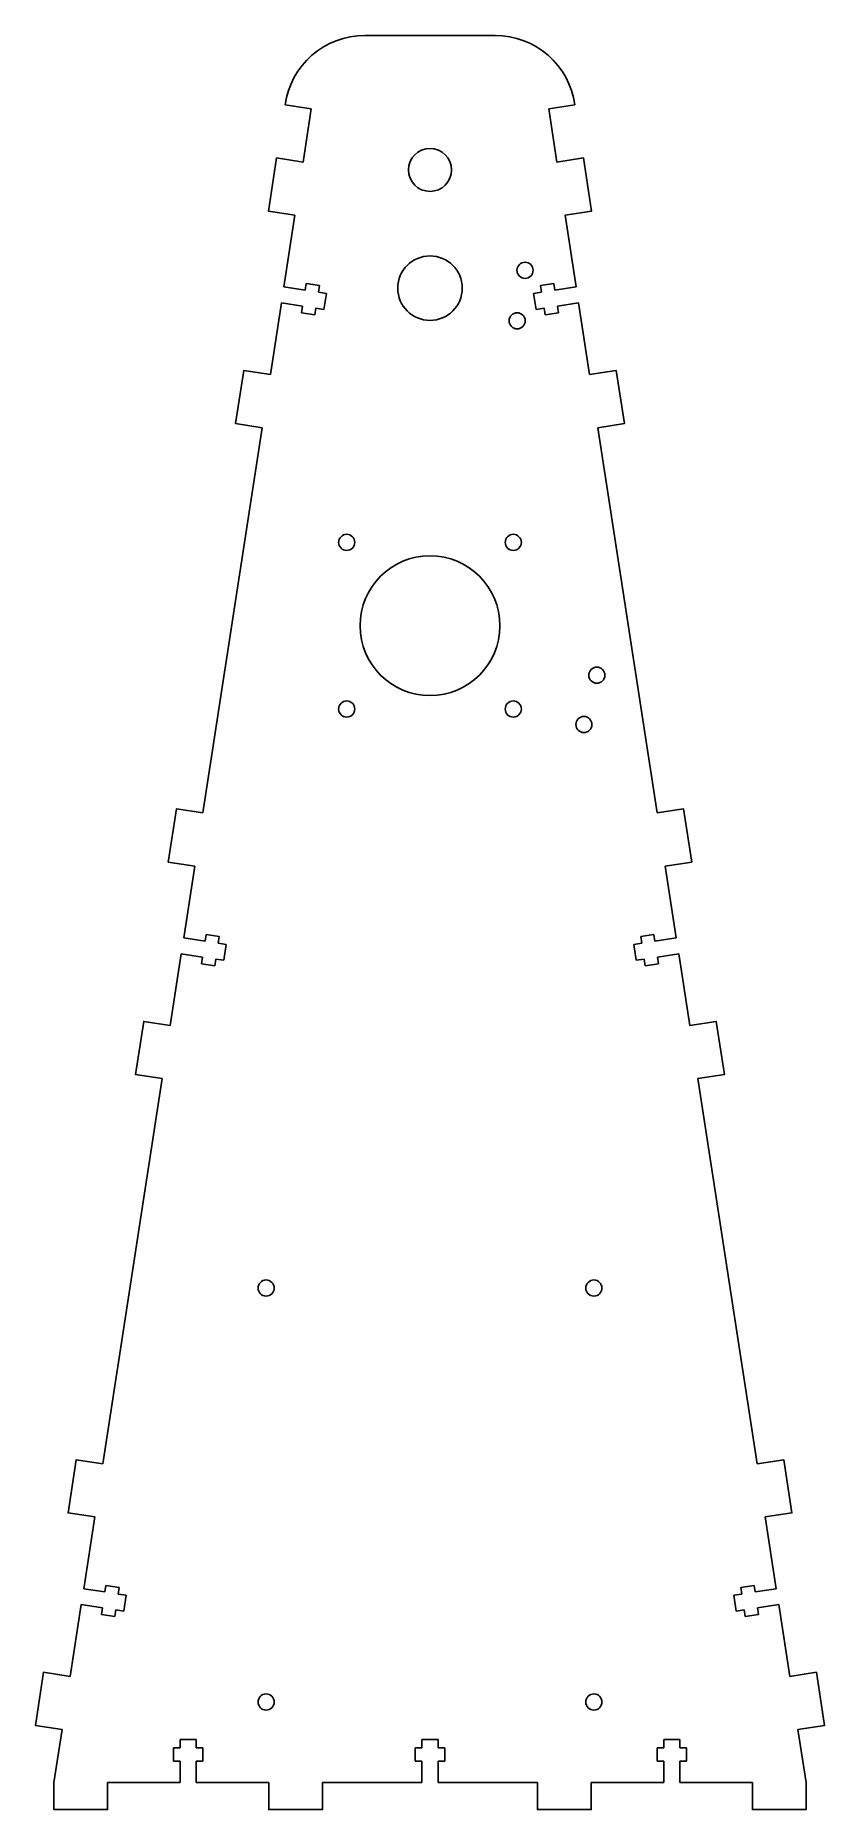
# Model space of a CAD drawing. Header units: inches. Extents: x -73 to 73, y -5 to 325.
import ezdxf

# ---------------------------------------------------------------- set-up
doc = ezdxf.new("R2010")
doc.units = ezdxf.units.IN
doc.header["$MEASUREMENT"] = 0

msp = doc.modelspace()

# ---------------------------------------------------------------- linework, layer by layer
for p, q in [((0, 325), (-12.13, 325)), ((0, 325), (12.13, 325)), ((-26.97, 312.09), (-22.1, 311.34)), ((-23.62, 301.45), (-22.1, 311.34)), ((26.97, 312.09), (22.1, 311.34)), ((23.62, 301.45), (22.1, 311.34)), ((-27.2, 278.23), (-25.14, 291.57)), ((27.2, 278.23), (25.14, 291.57)), ((-27.2, 278.23), (-23.24, 277.62)), ((-23.24, 277.62), (-23.05, 278.85)), ((-23.05, 278.85), (-20.58, 278.47)), ((-20.58, 278.47), (-20.77, 277.24)), ((-20.77, 277.24), (-19.29, 277.01)), ((20.77, 277.24), (19.29, 277.01)), ((23.05, 278.85), (20.58, 278.47)), ((20.58, 278.47), (20.77, 277.24)), ((23.24, 277.62), (23.05, 278.85)), ((27.2, 278.23), (23.24, 277.62)), ((-29.7, 261.92), (-27.65, 275.26)), ((-23.7, 274.65), (-27.65, 275.26)), ((-23.89, 273.42), (-23.7, 274.65)), ((-21.23, 274.27), (-21.42, 273.04)), ((-19.75, 274.05), (-21.23, 274.27)), ((-19.29, 277.01), (-19.75, 274.05)), ((19.29, 277.01), (19.75, 274.05)), ((19.75, 274.05), (21.23, 274.27)), ((21.23, 274.27), (21.42, 273.04)), ((23.7, 274.65), (27.65, 275.26)), ((23.89, 273.42), (23.7, 274.65)), ((29.7, 261.92), (27.65, 275.26)), ((-21.42, 273.04), (-23.89, 273.42)), ((21.42, 273.04), (23.89, 273.42)), ((-42.25, 180.38), (-31.23, 252.03)), ((42.25, 180.38), (31.23, 252.03)), ((-45.82, 157.15), (-43.77, 170.49)), ((45.82, 157.15), (43.77, 170.49)), ((-45.82, 157.15), (-41.87, 156.54)), ((-41.87, 156.54), (-41.68, 157.78)), ((-41.68, 157.78), (-39.21, 157.4)), ((-39.21, 157.4), (-39.4, 156.16)), ((-39.4, 156.16), (-37.92, 155.93)), ((-37.92, 155.93), (-38.37, 152.97)), ((39.4, 156.16), (37.92, 155.93)), ((37.92, 155.93), (38.37, 152.97)), ((41.68, 157.78), (39.21, 157.4)), ((39.21, 157.4), (39.4, 156.16)), ((41.87, 156.54), (41.68, 157.78)), ((45.82, 157.15), (41.87, 156.54)), ((-48.33, 140.84), (-46.28, 154.19)), ((-42.33, 153.58), (-46.28, 154.19)), ((-42.52, 152.34), (-42.33, 153.58)), ((-40.04, 151.96), (-42.52, 152.34)), ((-39.85, 153.2), (-40.04, 151.96)), ((-38.37, 152.97), (-39.85, 153.2)), ((38.37, 152.97), (39.85, 153.2)), ((39.85, 153.2), (40.04, 151.96)), ((40.04, 151.96), (42.52, 152.34)), ((42.33, 153.58), (46.28, 154.19)), ((42.52, 152.34), (42.33, 153.58)), ((48.33, 140.84), (46.28, 154.19)), ((-60.88, 59.3), (-49.85, 130.96)), ((60.88, 59.3), (49.85, 130.96)), ((-64.45, 36.08), (-62.4, 49.42)), ((64.45, 36.08), (62.4, 49.42)), ((-60.5, 35.47), (-60.31, 36.7)), ((-60.31, 36.7), (-57.84, 36.32)), ((-57.84, 36.32), (-58.03, 35.09)), ((60.31, 36.7), (57.84, 36.32)), ((57.84, 36.32), (58.03, 35.09)), ((60.5, 35.47), (60.31, 36.7)), ((-66.96, 19.77), (-64.91, 33.11)), ((-60.95, 32.5), (-64.91, 33.11)), ((-64.45, 36.08), (-60.5, 35.47)), ((-58.03, 35.09), (-56.54, 34.86)), ((-56.54, 34.86), (-57, 31.89)), ((58.03, 35.09), (56.54, 34.86)), ((56.54, 34.86), (57, 31.89)), ((64.45, 36.08), (60.5, 35.47)), ((60.95, 32.5), (64.91, 33.11)), ((66.96, 19.77), (64.91, 33.11)), ((-61.14, 31.27), (-60.95, 32.5)), ((-58.67, 30.89), (-61.14, 31.27)), ((-58.48, 32.12), (-58.67, 30.89)), ((-57, 31.89), (-58.48, 32.12)), ((57, 31.89), (58.48, 32.12)), ((58.48, 32.12), (58.67, 30.89)), ((58.67, 30.89), (61.14, 31.27)), ((61.14, 31.27), (60.95, 32.5)), ((-70, 0), (-68.48, 9.88)), ((-46.5, 6.5), (-46.5, 8)), ((-46.5, 8), (-43.5, 8)), ((-43.5, 8), (-43.5, 6.5)), ((-1.5, 6.5), (-1.5, 8)), ((-1.5, 8), (0, 8)), ((1.5, 8), (0, 8)), ((1.5, 6.5), (1.5, 8)), ((46.5, 8), (43.5, 8)), ((43.5, 8), (43.5, 6.5)), ((46.5, 6.5), (46.5, 8)), ((70, 0), (68.48, 9.88)), ((-47.75, 4), (-47.75, 6.5)), ((-47.75, 6.5), (-46.5, 6.5)), ((-46.5, 4), (-47.75, 4)), ((-46.5, 0), (-46.5, 4)), ((-43.5, 6.5), (-42.25, 6.5)), ((-42.25, 4), (-43.5, 4)), ((-43.5, 4), (-43.5, 0)), ((-42.25, 6.5), (-42.25, 4)), ((-2.75, 4), (-2.75, 6.5)), ((-2.75, 6.5), (-1.5, 6.5)), ((-1.5, 4), (-2.75, 4)), ((-1.5, 0), (-1.5, 4)), ((2.75, 6.5), (1.5, 6.5)), ((1.5, 0), (1.5, 4)), ((1.5, 4), (2.75, 4)), ((2.75, 4), (2.75, 6.5)), ((43.5, 6.5), (42.25, 6.5)), ((42.25, 6.5), (42.25, 4)), ((42.25, 4), (43.5, 4)), ((43.5, 4), (43.5, 0)), ((47.75, 6.5), (46.5, 6.5)), ((46.5, 0), (46.5, 4)), ((46.5, 4), (47.75, 4)), ((47.75, 4), (47.75, 6.5)), ((-46.5, 0), (-60, 0)), ((-30, 0), (-43.5, 0)), ((-1.5, 0), (-20, 0)), ((1.5, 0), (20, 0)), ((30, 0), (43.5, 0)), ((46.5, 0), (60, 0))]:
    msp.add_line(p, q)
for points in [[(-23.62, 301.45), (-28.56, 302.21), (-30.08, 292.33), (-25.14, 291.57)], [(23.62, 301.45), (28.56, 302.21), (30.08, 292.33), (25.14, 291.57)], [(-31.23, 252.03), (-36.17, 252.8), (-34.65, 262.68), (-29.7, 261.92)], [(31.23, 252.03), (36.17, 252.8), (34.65, 262.68), (29.7, 261.92)], [(-42.25, 180.38), (-47.19, 181.14), (-48.71, 171.25), (-43.77, 170.49)], [(42.25, 180.38), (47.19, 181.14), (48.71, 171.25), (43.77, 170.49)], [(-49.85, 130.96), (-54.79, 131.72), (-53.27, 141.6), (-48.33, 140.84)], [(49.85, 130.96), (54.79, 131.72), (53.27, 141.6), (48.33, 140.84)], [(-62.4, 49.42), (-67.34, 50.18), (-65.82, 60.06), (-60.88, 59.3)], [(62.4, 49.42), (67.34, 50.18), (65.82, 60.06), (60.88, 59.3)], [(-68.48, 9.88), (-73.42, 10.64), (-71.9, 20.53), (-66.96, 19.77)], [(68.48, 9.88), (73.42, 10.64), (71.9, 20.53), (66.96, 19.77)], [(-60, 0), (-60, -5), (-70, -5), (-70, 0)], [(-20, 0), (-20, -5), (-30, -5), (-30, 0)], [(20, 0), (20, -5), (30, -5), (30, 0)], [(60, 0), (60, -5), (70, -5), (70, 0)]]:
    msp.add_lwpolyline(points)
for centre, radius in [((0, 300), 4), ((0, 278), 6), ((17.69, 281.32), 1.5), ((16.22, 271.93), 1.5), ((-15.5, 230.71), 1.5), ((15.5, 230.71), 1.5), ((0, 215.21), 13), ((31.05, 206), 1.5), ((-15.5, 199.71), 1.5), ((15.5, 199.71), 1.5), ((28.64, 196.82), 1.5), ((-30.5, 92), 1.5), ((30.5, 92), 1.5), ((-30.5, 15), 1.5), ((30.5, 15), 1.5)]:
    msp.add_circle(centre, radius)
for centre, start, end in [((-12.14, 310.04), 89.9518, 172.1254), ((12.14, 310.04), 7.8746, 90.0482)]:
    msp.add_arc(centre, 14.96, start, end)

doc.saveas('drawing.dxf')
